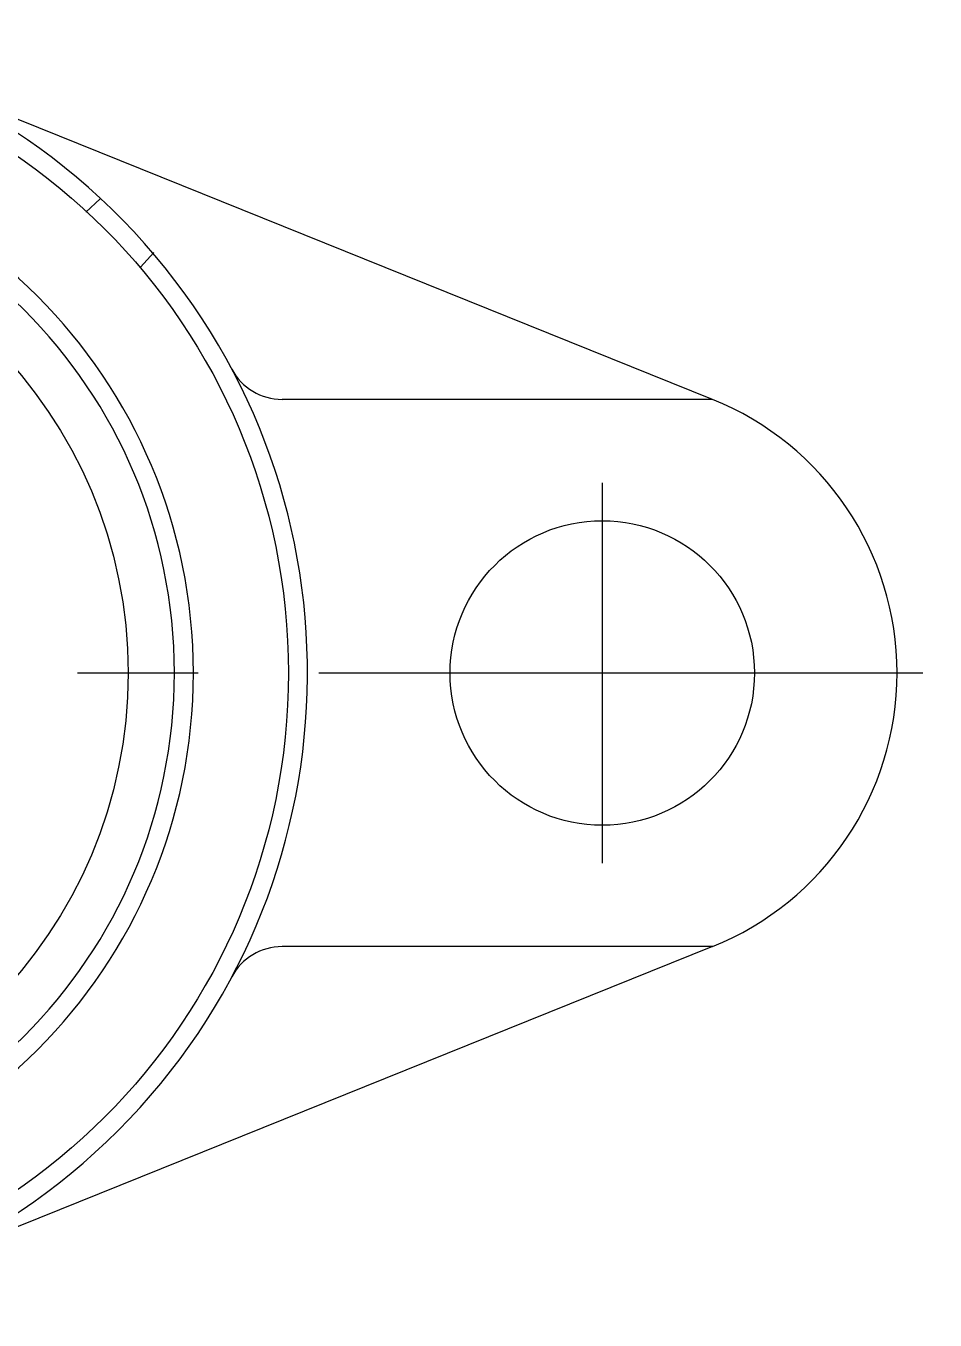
# Model space of a CAD drawing. Extents: x -67 to 151, y -79 to 36.
# Drawn here: x 19.2 to 67, y -34 to 34 of the extents above; entities that cross this region are included whole.
import ezdxf

# ---------------------------------------------------------------- set-up
doc = ezdxf.new("R2010")
doc.units = 0
doc.linetypes.add('CENTER', pattern=[50.8, 31.75, -6.35, 6.35, -6.35])
doc.layers.get('0').update_dxf_attribs({"linetype": 'CONTINUOUS'})
doc.layers.add('CENTER', color=1, linetype='CENTER')

msp = doc.modelspace()

# ---------------------------------------------------------------- linework, layer by layer
at = {"color": 7, "linetype": 'CONTINUOUS'}
for p, q in [((55.293, 14.377), (12.707, 31.536)), ((23.096, 24.913), (22.338, 24.218)), ((25.923, 22.085), (25.228, 21.328)), ((55.293, 14.377), (32.666, 14.377)), ((55.293, -14.377), (12.707, -31.536)), ((55.293, -14.377), (32.666, -14.377))]:
    msp.add_line(p, q, dxfattribs=at)
for centre, radius in [((0, 0), 33), ((0, 0), 24.57), ((49.5, 0), 8)]:
    msp.add_circle(centre, radius, dxfattribs=at)
for centre, radius, start, end in [((0, 0), 34, 141.82667, 128.17333), ((0, 0), 28, 270, 90), ((0, 0), 27, 270, 90), ((32.666, 17.377), 3, 208.01112, 270), ((49.5, 0), 15.5, 291.9463, 68.0537), ((32.666, -17.377), 3, 90, 151.98888)]:
    msp.add_arc(centre, radius, start, end, dxfattribs=at)
at = {"layer": 'CENTER', "color": 1, "linetype": 'CENTER'}
for p, q in [((49.5, 10), (49.5, -10)), ((-67, 0), (67, 0))]:
    msp.add_line(p, q, dxfattribs=at)

doc.saveas('drawing.dxf')
